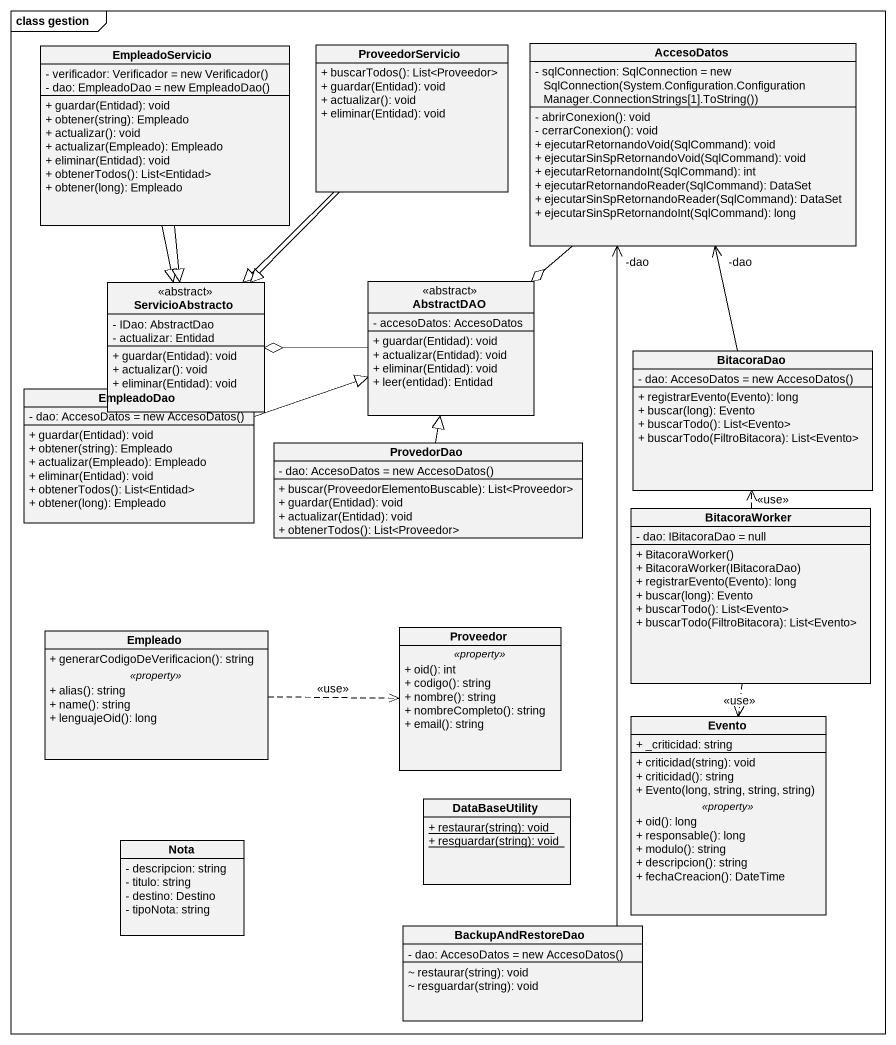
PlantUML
@startuml
mainframe class gestion
hide circle
hide empty members
skinparam classAttributeIconSize 0
class EmpleadoServicio {
  {field} - verificador: Verificador = new Verificador()
  {field} - dao: EmpleadoDao = new EmpleadoDao()
  + guardar(Entidad): void
  + obtener(string): Empleado
  + actualizar(): void
  + actualizar(Empleado): Empleado
  + eliminar(Entidad): void
  + obtenerTodos(): List<Entidad>
  + obtener(long): Empleado
}
class ProveedorServicio {
  + buscarTodos(): List<Proveedor>
  + guardar(Entidad): void
  + actualizar(): void
  + eliminar(Entidad): void
}
class AccesoDatos {
  {field} - sqlConnection: SqlConnection = new SqlConnection(System.Configuration.ConfigurationManager.ConnectionStrings[1].ToString())
  - abrirConexion(): void
  - cerrarConexion(): void
  + ejecutarRetornandoVoid(SqlCommand): void
  + ejecutarSinSpRetornandoVoid(SqlCommand): void
  + ejecutarRetornandoInt(SqlCommand): int
  + ejecutarRetornandoReader(SqlCommand): DataSet
  + ejecutarSinSpRetornandoReader(SqlCommand): DataSet
  + ejecutarSinSpRetornandoInt(SqlCommand): long
}
class ServicioAbstracto <<abstract>> {
  - IDao: AbstractDao
  - actualizar: Entidad
  + guardar(Entidad): void
  + actualizar(): void
  + eliminar(Entidad): void
}
class AbstractDAO <<abstract>> {
  - accesoDatos: AccesoDatos
  + guardar(Entidad): void
  + actualizar(Entidad): void
  + eliminar(Entidad): void
  + leer(entidad): Entidad
}
class BitacoraDao {
  {field} - dao: AccesoDatos = new AccesoDatos()
  + registrarEvento(Evento): long
  + buscar(long): Evento
  + buscarTodo(): List<Evento>
  + buscarTodo(FiltroBitacora): List<Evento>
}
class EmpleadoDao {
  {field} - dao: AccesoDatos = new AccesoDatos()
  + guardar(Entidad): void
  + obtener(string): Empleado
  + actualizar(Empleado): Empleado
  + eliminar(Entidad): void
  + obtenerTodos(): List<Entidad>
  + obtener(long): Empleado
}
class ProvedorDao {
  {field} - dao: AccesoDatos = new AccesoDatos()
  + buscar(ProveedorElementoBuscable): List<Proveedor>
  + guardar(Entidad): void
  + actualizar(Entidad): void
  + obtenerTodos(): List<Proveedor>
}
class BitacoraWorker {
  - dao: IBitacoraDao = null
  + BitacoraWorker()
  + BitacoraWorker(IBitacoraDao)
  + registrarEvento(Evento): long
  + buscar(long): Evento
  + buscarTodo(): List<Evento>
  + buscarTodo(FiltroBitacora): List<Evento>
}
class Empleado {
  + generarCodigoDeVerificacion(): string
  .. <<property>> ..
  + alias(): string
  + name(): string
  + lenguajeOid(): long
}
class Proveedor {
  .. <<property>> ..
  + oid(): int
  + codigo(): string
  + nombre(): string
  + nombreCompleto(): string
  + email(): string
}
class Evento {
  + _criticidad: string
  --
  + criticidad(string): void
  + criticidad(): string
  + Evento(long, string, string, string)
  .. <<property>> ..
  + oid(): long
  + responsable(): long
  + modulo(): string
  + descripcion(): string
  + fechaCreacion(): DateTime
}
class Nota {
  - descripcion: string
  - titulo: string
  - destino: Destino
  - tipoNota: string
}
class DataBaseUtility {
  {static} + restaurar(string): void
  {static} + resguardar(string): void
}
class BackupAndRestoreDao {
  {field} - dao: AccesoDatos = new AccesoDatos()
  ~ restaurar(string): void
  ~ resguardar(string): void
}
EmpleadoServicio --|> ServicioAbstracto
EmpleadoServicio --|> ServicioAbstracto
ProveedorServicio --|> ServicioAbstracto
ProveedorServicio --|> ServicioAbstracto
AccesoDatos --o AbstractDAO
AbstractDAO -left-o ServicioAbstracto
BitacoraDao -up-> "-dao" AccesoDatos
EmpleadoDao -right-|> AbstractDAO
EmpleadoDao -right-|> AbstractDAO
ProvedorDao -up-|> AbstractDAO
ProvedorDao -up-|> AbstractDAO
BitacoraWorker .up.> BitacoraDao : <<use>>
BitacoraWorker ..> Evento : <<use>>
Empleado .right.> Proveedor : <<use>>
BackupAndRestoreDao -up-> "-dao" AccesoDatos
@enduml
